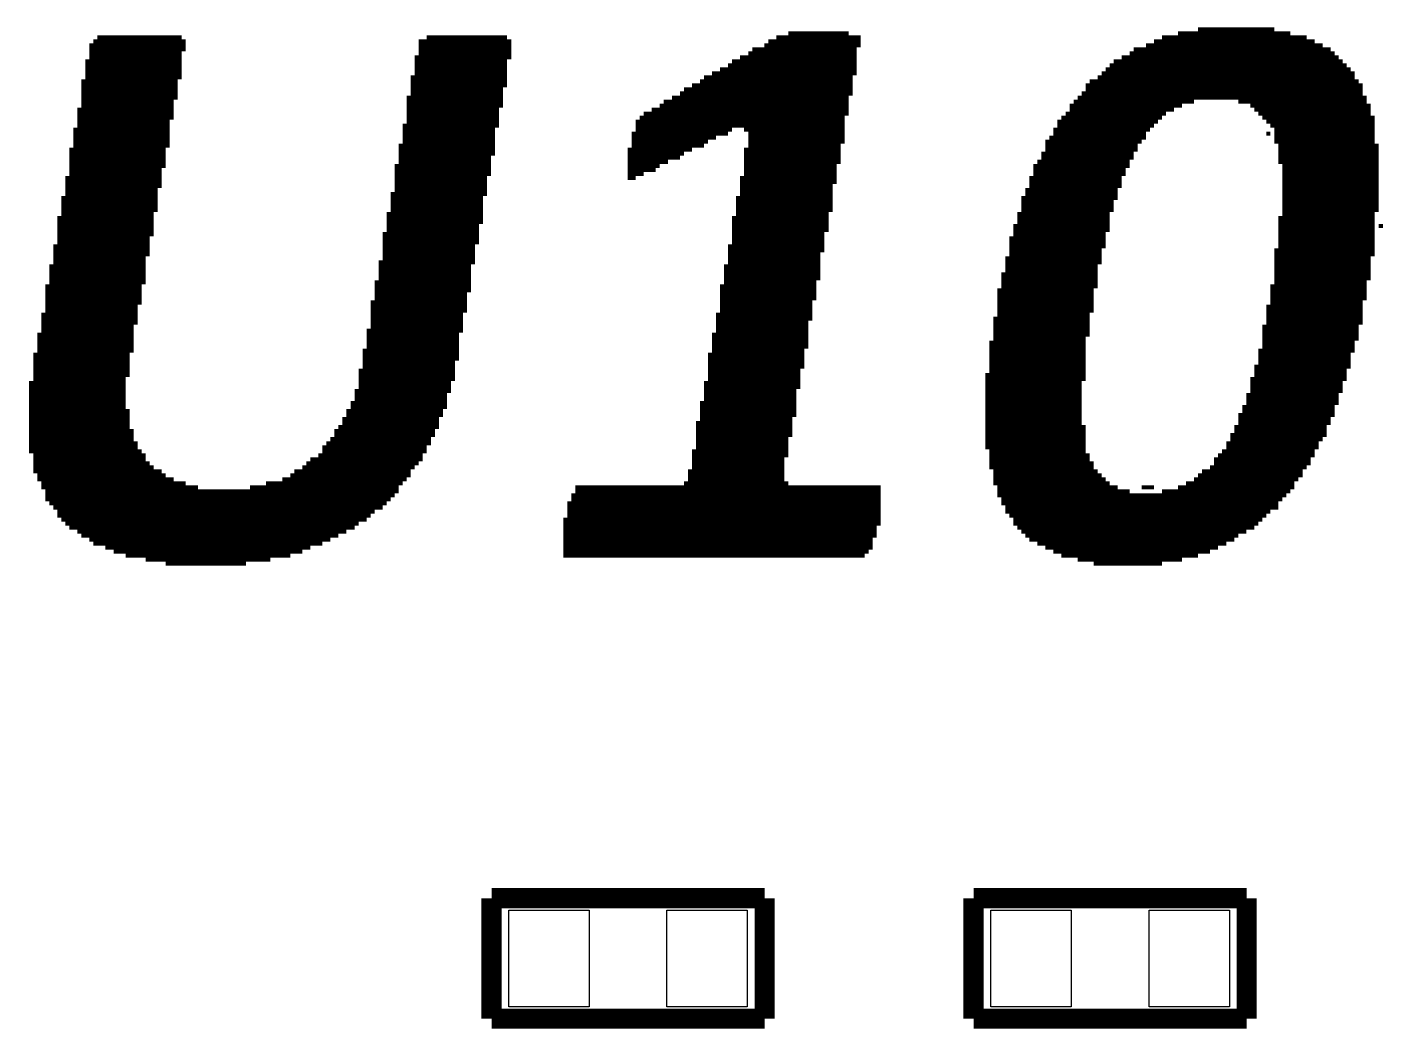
# Model space of a CAD drawing. Extents: x -41 to 160, y -9 to 129.
# Drawn here: x 40.65 to 49.24, y 4.38 to 10.71 of the extents above; entities that cross this region are included whole.
import ezdxf

# ---------------------------------------------------------------- set-up
doc = ezdxf.new("R2010")
doc.units = 0
for name, color, linetype in [('MA_PEN3', 7, 'CONTINUOUS'), ('PG_SILKSCREEN_TOP', 2, 'CONTINUOUS'), ('PIN_TOP', 1, 'CONTINUOUS')]:
    doc.layers.add(name, color=color, linetype=linetype)

msp = doc.modelspace()

# ---------------------------------------------------------------- linework, layer by layer
at = {"layer": 'MA_PEN3', "const_width": 0.0254}
for points in [[(41.09466, 10.64768), (41.62806, 10.64768)], [(43.17746, 10.64768), (43.68546, 10.64768)], [(45.38726, 10.64768), (45.92066, 10.64768)], [(45.46346, 10.67308), (45.84446, 10.67308)], [(47.82566, 10.64768), (48.74006, 10.64768)], [(47.92726, 10.67308), (48.63846, 10.67308)], [(48.05426, 10.69848), (48.53686, 10.69848)], [(41.04386, 10.59688), (41.65346, 10.59688)], [(41.04386, 10.57148), (41.65346, 10.57148)], [(41.06926, 10.62228), (41.65346, 10.62228)], [(43.12666, 10.62228), (43.71086, 10.62228)], [(43.12666, 10.59688), (43.71086, 10.59688)], [(43.12666, 10.57148), (43.71086, 10.57148)], [(45.23486, 10.57148), (45.89526, 10.57148)], [(45.31106, 10.59688), (45.92066, 10.59688)], [(45.33646, 10.62228), (45.92066, 10.62228)], [(47.64786, 10.57148), (48.89246, 10.57148)], [(47.72406, 10.59688), (48.84166, 10.59688)], [(47.77486, 10.62228), (48.79086, 10.62228)], [(41.01846, 10.49528), (41.62806, 10.49528)], [(41.01846, 10.46988), (41.62806, 10.46988)], [(41.04386, 10.54608), (41.62806, 10.54608)], [(41.04386, 10.52068), (41.62806, 10.52068)], [(43.10126, 10.52068), (43.71086, 10.52068)], [(43.10126, 10.49528), (43.68546, 10.49528)], [(43.10126, 10.46988), (43.68546, 10.46988)], [(43.12666, 10.54608), (43.71086, 10.54608)], [(45.08246, 10.46988), (45.89526, 10.46988)], [(45.10786, 10.49528), (45.89526, 10.49528)], [(45.15866, 10.52068), (45.89526, 10.52068)], [(45.20946, 10.54608), (45.89526, 10.54608)], [(47.49546, 10.46988), (48.99406, 10.46988)], [(47.52086, 10.49528), (48.96866, 10.49528)], [(47.57166, 10.52068), (48.94326, 10.52068)], [(47.62246, 10.54608), (48.91786, 10.54608)], [(41.01846, 10.44448), (41.62806, 10.44448)], [(41.01846, 10.41908), (41.62806, 10.41908)], [(41.01846, 10.39368), (41.62806, 10.39368)], [(43.07586, 10.39368), (43.68546, 10.39368)], [(43.10126, 10.44448), (43.68546, 10.44448)], [(43.10126, 10.41908), (43.68546, 10.41908)], [(44.93006, 10.39368), (45.86986, 10.39368)], [(44.98086, 10.41908), (45.89526, 10.41908)], [(45.03166, 10.44448), (45.89526, 10.44448)], [(47.41926, 10.39368), (49.04486, 10.39368)], [(47.44466, 10.41908), (49.04486, 10.41908)], [(47.47006, 10.44448), (49.01946, 10.44448)], [(40.99306, 10.36828), (41.60266, 10.36828)], [(40.99306, 10.34288), (41.60266, 10.34288)], [(40.99306, 10.31748), (41.60266, 10.31748)], [(40.99306, 10.29208), (41.60266, 10.29208)], [(43.07586, 10.36828), (43.68546, 10.36828)], [(43.07586, 10.34288), (43.68546, 10.34288)], [(43.07586, 10.31748), (43.66006, 10.31748)], [(43.07586, 10.29208), (43.66006, 10.29208)], [(44.77766, 10.29208), (45.86986, 10.29208)], [(44.80306, 10.31748), (45.86986, 10.31748)], [(44.85386, 10.34288), (45.86986, 10.34288)], [(44.90466, 10.36828), (45.86986, 10.36828)], [(47.31766, 10.29208), (49.09566, 10.29208)], [(47.34306, 10.34288), (49.09566, 10.34288)], [(47.34306, 10.31748), (49.09566, 10.31748)], [(47.36846, 10.36828), (49.07026, 10.36828)], [(40.99306, 10.26668), (41.60266, 10.26668)], [(40.99306, 10.24128), (41.57726, 10.24128)], [(40.99306, 10.21588), (41.57726, 10.21588)], [(43.05046, 10.26668), (43.66006, 10.26668)], [(43.05046, 10.24128), (43.66006, 10.24128)], [(43.05046, 10.21588), (43.66006, 10.21588)], [(44.65066, 10.21588), (45.84446, 10.21588)], [(44.67606, 10.24128), (45.84446, 10.24128)], [(44.72686, 10.26668), (45.84446, 10.26668)], [(47.24146, 10.21588), (47.95266, 10.21588)], [(47.26686, 10.24128), (48.02886, 10.24128)], [(47.29226, 10.26668), (49.12106, 10.26668)], [(48.30826, 10.24128), (49.12106, 10.24128)], [(48.38446, 10.21588), (49.14646, 10.21588)], [(40.96766, 10.19048), (41.57726, 10.19048)], [(40.96766, 10.16508), (41.57726, 10.16508)], [(40.96766, 10.13968), (41.57726, 10.13968)], [(43.05046, 10.19048), (43.63466, 10.19048)], [(43.05046, 10.16508), (43.63466, 10.16508)], [(43.05046, 10.13968), (43.63466, 10.13968)], [(44.52366, 10.13968), (45.81906, 10.13968)], [(44.54906, 10.16508), (45.84446, 10.16508)], [(44.59986, 10.19048), (45.84446, 10.19048)], [(47.19066, 10.13968), (47.82566, 10.13968)], [(47.21606, 10.16508), (47.85106, 10.16508)], [(47.24146, 10.19048), (47.90186, 10.19048)], [(48.40986, 10.19048), (49.14646, 10.19048)], [(48.43526, 10.16508), (49.14646, 10.16508)], [(48.46066, 10.13968), (49.17186, 10.13968)], [(40.94226, 10.06348), (41.55186, 10.06348)], [(40.94226, 10.03808), (41.55186, 10.03808)], [(40.96766, 10.11428), (41.55186, 10.11428)], [(40.96766, 10.08888), (41.55186, 10.08888)], [(43.02506, 10.08888), (43.63466, 10.08888)], [(43.02506, 10.06348), (43.60926, 10.06348)], [(43.02506, 10.03808), (43.60926, 10.03808)], [(43.05046, 10.11428), (43.63466, 10.11428)], [(44.47286, 10.03808), (45.08246, 10.03808)], [(44.49826, 10.11428), (45.81906, 10.11428)], [(44.49826, 10.08888), (45.81906, 10.08888)], [(44.49826, 10.06348), (45.10786, 10.06348)], [(45.18406, 10.06348), (45.81906, 10.06348)], [(45.20946, 10.03808), (45.81906, 10.03808)], [(47.13986, 10.06348), (47.74946, 10.06348)], [(47.13986, 10.03808), (47.72406, 10.03808)], [(47.16526, 10.11428), (47.80026, 10.11428)], [(47.16526, 10.08888), (47.77486, 10.08888)], [(48.48606, 10.11428), (49.17186, 10.11428)], [(48.48606, 10.03808), (48.51146, 10.03808)], [(48.51146, 10.08888), (49.17186, 10.08888)], [(48.53686, 10.06348), (49.17186, 10.06348)], [(48.53686, 10.03808), (49.17186, 10.03808)], [(40.94226, 10.01268), (41.55186, 10.01268)], [(40.94226, 9.98728), (41.55186, 9.98728)], [(40.94226, 9.96188), (41.55186, 9.96188)], [(42.99966, 9.96188), (43.60926, 9.96188)], [(43.02506, 10.01268), (43.60926, 10.01268)], [(43.02506, 9.98728), (43.60926, 9.98728)], [(44.47286, 10.01268), (45.00626, 10.01268)], [(44.47286, 9.98728), (44.95546, 9.98728)], [(44.47286, 9.96188), (44.93006, 9.96188)], [(45.20946, 10.01268), (45.81906, 10.01268)], [(45.20946, 9.98728), (45.81906, 9.98728)], [(45.20946, 9.96188), (45.79366, 9.96188)], [(47.08906, 9.98728), (47.69866, 9.98728)], [(47.08906, 9.96188), (47.67326, 9.96188)], [(47.11446, 10.01268), (47.72406, 10.01268)], [(48.53686, 10.01268), (49.17186, 10.01268)], [(48.53686, 9.98728), (49.17186, 9.98728)], [(48.56226, 9.96188), (49.19726, 9.96188)], [(40.91686, 9.93648), (41.52646, 9.93648)], [(40.91686, 9.91108), (41.52646, 9.91108)], [(40.91686, 9.88568), (41.52646, 9.88568)], [(40.91686, 9.86028), (41.52646, 9.86028)], [(42.99966, 9.93648), (43.60926, 9.93648)], [(42.99966, 9.91108), (43.60926, 9.91108)], [(42.99966, 9.88568), (43.58386, 9.88568)], [(42.99966, 9.86028), (43.58386, 9.86028)], [(44.44746, 9.93648), (44.85386, 9.93648)], [(44.44746, 9.91108), (44.80306, 9.91108)], [(44.44746, 9.88568), (44.77766, 9.88568)], [(44.44746, 9.86028), (44.70146, 9.86028)], [(45.18406, 9.93648), (45.79366, 9.93648)], [(45.18406, 9.91108), (45.79366, 9.91108)], [(45.18406, 9.88568), (45.79366, 9.88568)], [(45.18406, 9.86028), (45.79366, 9.86028)], [(47.03826, 9.86028), (47.62246, 9.86028)], [(47.06366, 9.91108), (47.64786, 9.91108)], [(47.06366, 9.88568), (47.64786, 9.88568)], [(47.08906, 9.93648), (47.67326, 9.93648)], [(48.56226, 9.93648), (49.19726, 9.93648)], [(48.56226, 9.91108), (49.19726, 9.91108)], [(48.56226, 9.88568), (49.19726, 9.88568)], [(48.56226, 9.86028), (49.19726, 9.86028)], [(40.91686, 9.83488), (41.52646, 9.83488)], [(40.91686, 9.80948), (41.50106, 9.80948)], [(40.91686, 9.78408), (41.50106, 9.78408)], [(42.97426, 9.83488), (43.58386, 9.83488)], [(42.97426, 9.80948), (43.58386, 9.80948)], [(42.97426, 9.78408), (43.58386, 9.78408)], [(44.44746, 9.83488), (44.65066, 9.83488)], [(44.44746, 9.80948), (44.62526, 9.80948)], [(44.44746, 9.78408), (44.54906, 9.78408)], [(45.18406, 9.83488), (45.76826, 9.83488)], [(45.18406, 9.80948), (45.76826, 9.80948)], [(45.18406, 9.78408), (45.76826, 9.78408)], [(47.01286, 9.83488), (47.62246, 9.83488)], [(47.01286, 9.80948), (47.59706, 9.80948)], [(47.01286, 9.78408), (47.59706, 9.78408)], [(48.58766, 9.83488), (49.19726, 9.83488)], [(48.58766, 9.80948), (49.19726, 9.80948)], [(48.58766, 9.78408), (49.19726, 9.78408)], [(40.89146, 9.75868), (41.50106, 9.75868)], [(40.89146, 9.73328), (41.50106, 9.73328)], [(40.89146, 9.70788), (41.50106, 9.70788)], [(42.97426, 9.75868), (43.55846, 9.75868)], [(42.97426, 9.73328), (43.55846, 9.73328)], [(42.97426, 9.70788), (43.55846, 9.70788)], [(44.44746, 9.75868), (44.49826, 9.75868)], [(45.15866, 9.75868), (45.76826, 9.75868)], [(45.15866, 9.73328), (45.76826, 9.73328)], [(45.15866, 9.70788), (45.74286, 9.70788)], [(46.98746, 9.75868), (47.57166, 9.75868)], [(46.98746, 9.73328), (47.57166, 9.73328)], [(46.98746, 9.70788), (47.57166, 9.70788)], [(48.58766, 9.75868), (49.19726, 9.75868)], [(48.58766, 9.73328), (49.19726, 9.73328)], [(48.58766, 9.70788), (49.19726, 9.70788)], [(40.86606, 9.63168), (41.47566, 9.63168)], [(40.86606, 9.60628), (41.47566, 9.60628)], [(40.89146, 9.68248), (41.47566, 9.68248)], [(40.89146, 9.65708), (41.47566, 9.65708)], [(42.94886, 9.65708), (43.55846, 9.65708)], [(42.94886, 9.63168), (43.53306, 9.63168)], [(42.94886, 9.60628), (43.53306, 9.60628)], [(42.97426, 9.68248), (43.55846, 9.68248)], [(45.13326, 9.63168), (45.74286, 9.63168)], [(45.13326, 9.60628), (45.74286, 9.60628)], [(45.15866, 9.68248), (45.74286, 9.68248)], [(45.15866, 9.65708), (45.74286, 9.65708)], [(46.93666, 9.63168), (47.54626, 9.63168)], [(46.93666, 9.60628), (47.52086, 9.60628)], [(46.96206, 9.68248), (47.54626, 9.68248)], [(46.96206, 9.65708), (47.54626, 9.65708)], [(48.58766, 9.68248), (49.19726, 9.68248)], [(48.58766, 9.65708), (49.19726, 9.65708)], [(48.58766, 9.63168), (49.19726, 9.63168)], [(48.58766, 9.60628), (49.19726, 9.60628)], [(40.86606, 9.58088), (41.47566, 9.58088)], [(40.86606, 9.55548), (41.47566, 9.55548)], [(40.86606, 9.53008), (41.45026, 9.53008)], [(42.92346, 9.53008), (43.53306, 9.53008)], [(42.94886, 9.58088), (43.53306, 9.58088)], [(42.94886, 9.55548), (43.53306, 9.55548)], [(45.13326, 9.58088), (45.74286, 9.58088)], [(45.13326, 9.55548), (45.74286, 9.55548)], [(45.13326, 9.53008), (45.71746, 9.53008)], [(46.91126, 9.53008), (47.49546, 9.53008)], [(46.93666, 9.58088), (47.52086, 9.58088)], [(46.93666, 9.55548), (47.52086, 9.55548)], [(48.58766, 9.58088), (49.19726, 9.58088)], [(48.58766, 9.55548), (49.19726, 9.55548)], [(48.58766, 9.53008), (49.17186, 9.53008)], [(40.84066, 9.50468), (41.45026, 9.50468)], [(40.84066, 9.47928), (41.45026, 9.47928)], [(40.84066, 9.45388), (41.45026, 9.45388)], [(42.92346, 9.50468), (43.53306, 9.50468)], [(42.92346, 9.47928), (43.53306, 9.47928)], [(42.92346, 9.45388), (43.50766, 9.45388)], [(45.10786, 9.50468), (45.71746, 9.50468)], [(45.10786, 9.47928), (45.71746, 9.47928)], [(45.10786, 9.45388), (45.71746, 9.45388)], [(46.88586, 9.45388), (47.49546, 9.45388)], [(46.91126, 9.50468), (47.49546, 9.50468)], [(46.91126, 9.47928), (47.49546, 9.47928)], [(48.56226, 9.50468), (49.17186, 9.50468)], [(48.56226, 9.47928), (49.17186, 9.47928)], [(48.56226, 9.45388), (49.17186, 9.45388)], [(49.19726, 9.45388), (49.22266, 9.45388)], [(40.84066, 9.42848), (41.45026, 9.42848)], [(40.84066, 9.40308), (41.45026, 9.40308)], [(40.84066, 9.37768), (41.42486, 9.37768)], [(40.84066, 9.35228), (41.42486, 9.35228)], [(42.89806, 9.40308), (43.50766, 9.40308)], [(42.89806, 9.37768), (43.50766, 9.37768)], [(42.89806, 9.35228), (43.50766, 9.35228)], [(42.92346, 9.42848), (43.50766, 9.42848)], [(45.10786, 9.42848), (45.71746, 9.42848)], [(45.10786, 9.40308), (45.69206, 9.40308)], [(45.10786, 9.37768), (45.69206, 9.37768)], [(45.10786, 9.35228), (45.69206, 9.35228)], [(46.86046, 9.37768), (47.47006, 9.37768)], [(46.86046, 9.35228), (47.47006, 9.35228)], [(46.88586, 9.42848), (47.49546, 9.42848)], [(46.88586, 9.40308), (47.47006, 9.40308)], [(48.56226, 9.42848), (49.17186, 9.42848)], [(48.56226, 9.40308), (49.17186, 9.40308)], [(48.56226, 9.37768), (49.17186, 9.37768)], [(48.56226, 9.35228), (49.17186, 9.35228)], [(40.81526, 9.32688), (41.42486, 9.32688)], [(40.81526, 9.30148), (41.42486, 9.30148)], [(40.81526, 9.27608), (41.42486, 9.27608)], [(42.89806, 9.32688), (43.48226, 9.32688)], [(42.89806, 9.30148), (43.48226, 9.30148)], [(42.89806, 9.27608), (43.48226, 9.27608)], [(45.08246, 9.32688), (45.69206, 9.32688)], [(45.08246, 9.30148), (45.69206, 9.30148)], [(45.08246, 9.27608), (45.66666, 9.27608)], [(46.86046, 9.32688), (47.47006, 9.32688)], [(46.86046, 9.30148), (47.44466, 9.30148)], [(46.86046, 9.27608), (47.44466, 9.27608)], [(48.53686, 9.30148), (49.17186, 9.30148)], [(48.53686, 9.27608), (49.17186, 9.27608)], [(48.56226, 9.32688), (49.17186, 9.32688)], [(40.78986, 9.19988), (41.39946, 9.19988)], [(40.78986, 9.17448), (41.39946, 9.17448)], [(40.81526, 9.25068), (41.39946, 9.25068)], [(40.81526, 9.22528), (41.39946, 9.22528)], [(42.87266, 9.22528), (43.48226, 9.22528)], [(42.87266, 9.19988), (43.45686, 9.19988)], [(42.87266, 9.17448), (43.45686, 9.17448)], [(42.89806, 9.25068), (43.48226, 9.25068)], [(45.05706, 9.19988), (45.66666, 9.19988)], [(45.05706, 9.17448), (45.66666, 9.17448)], [(45.08246, 9.25068), (45.66666, 9.25068)], [(45.08246, 9.22528), (45.66666, 9.22528)], [(46.83506, 9.25068), (47.44466, 9.25068)], [(46.83506, 9.22528), (47.44466, 9.22528)], [(46.83506, 9.19988), (47.41926, 9.19988)], [(46.83506, 9.17448), (47.41926, 9.17448)], [(48.53686, 9.25068), (49.14646, 9.25068)], [(48.53686, 9.22528), (49.14646, 9.22528)], [(48.53686, 9.19988), (49.14646, 9.19988)], [(48.53686, 9.17448), (49.14646, 9.17448)], [(40.78986, 9.14908), (41.39946, 9.14908)], [(40.78986, 9.12368), (41.39946, 9.12368)], [(40.78986, 9.09828), (41.39946, 9.09828)], [(42.84726, 9.09828), (43.45686, 9.09828)], [(42.87266, 9.14908), (43.45686, 9.14908)], [(42.87266, 9.12368), (43.45686, 9.12368)], [(45.05706, 9.14908), (45.66666, 9.14908)], [(45.05706, 9.12368), (45.66666, 9.12368)], [(45.05706, 9.09828), (45.64126, 9.09828)], [(46.80966, 9.14908), (47.41926, 9.14908)], [(46.80966, 9.12368), (47.41926, 9.12368)], [(46.80966, 9.09828), (47.41926, 9.09828)], [(48.53686, 9.14908), (49.14646, 9.14908)], [(48.53686, 9.12368), (49.14646, 9.12368)], [(48.53686, 9.09828), (49.12106, 9.09828)], [(40.76446, 9.07288), (41.37406, 9.07288)], [(40.76446, 9.04748), (41.37406, 9.04748)], [(40.76446, 9.02208), (41.37406, 9.02208)], [(42.84726, 9.07288), (43.45686, 9.07288)], [(42.84726, 9.04748), (43.45686, 9.04748)], [(42.84726, 9.02208), (43.43146, 9.02208)], [(45.03166, 9.07288), (45.64126, 9.07288)], [(45.03166, 9.04748), (45.64126, 9.04748)], [(45.03166, 9.02208), (45.64126, 9.02208)], [(46.78426, 9.04748), (47.39386, 9.04748)], [(46.78426, 9.02208), (47.39386, 9.02208)], [(46.80966, 9.07288), (47.41926, 9.07288)], [(48.51146, 9.07288), (49.12106, 9.07288)], [(48.51146, 9.04748), (49.12106, 9.04748)], [(48.51146, 9.02208), (49.12106, 9.02208)], [(40.76446, 8.99668), (41.37406, 8.99668)], [(40.76446, 8.97128), (41.37406, 8.97128)], [(40.76446, 8.94588), (41.34866, 8.94588)], [(40.76446, 8.92048), (41.34866, 8.92048)], [(42.82186, 8.97128), (43.43146, 8.97128)], [(42.82186, 8.94588), (43.43146, 8.94588)], [(42.82186, 8.92048), (43.43146, 8.92048)], [(42.84726, 8.99668), (43.43146, 8.99668)], [(45.03166, 8.99668), (45.64126, 8.99668)], [(45.03166, 8.97128), (45.61586, 8.97128)], [(45.03166, 8.94588), (45.61586, 8.94588)], [(45.03166, 8.92048), (45.61586, 8.92048)], [(46.78426, 8.99668), (47.39386, 8.99668)], [(46.78426, 8.97128), (47.39386, 8.97128)], [(46.78426, 8.94588), (47.39386, 8.94588)], [(46.78426, 8.92048), (47.39386, 8.92048)], [(48.48606, 8.94588), (49.09566, 8.94588)], [(48.48606, 8.92048), (49.09566, 8.92048)], [(48.51146, 8.99668), (49.12106, 8.99668)], [(48.51146, 8.97128), (49.09566, 8.97128)], [(40.73906, 8.89508), (41.34866, 8.89508)], [(40.73906, 8.86968), (41.34866, 8.86968)], [(40.73906, 8.84428), (41.34866, 8.84428)], [(42.82186, 8.89508), (43.40606, 8.89508)], [(42.82186, 8.86968), (43.40606, 8.86968)], [(42.82186, 8.84428), (43.40606, 8.84428)], [(45.00626, 8.89508), (45.61586, 8.89508)], [(45.00626, 8.86968), (45.61586, 8.86968)], [(45.00626, 8.84428), (45.59046, 8.84428)], [(46.75886, 8.86968), (47.36846, 8.86968)], [(46.75886, 8.84428), (47.36846, 8.84428)], [(46.78426, 8.89508), (47.36846, 8.89508)], [(48.48606, 8.89508), (49.09566, 8.89508)], [(48.48606, 8.86968), (49.09566, 8.86968)], [(48.48606, 8.84428), (49.09566, 8.84428)], [(40.71366, 8.76808), (41.32326, 8.76808)], [(40.73906, 8.81888), (41.32326, 8.81888)], [(40.73906, 8.79348), (41.32326, 8.79348)], [(42.79646, 8.79348), (43.40606, 8.79348)], [(42.79646, 8.76808), (43.38066, 8.76808)], [(42.82186, 8.81888), (43.40606, 8.81888)], [(44.98086, 8.76808), (45.59046, 8.76808)], [(45.00626, 8.81888), (45.59046, 8.81888)], [(45.00626, 8.79348), (45.59046, 8.79348)], [(46.75886, 8.81888), (47.36846, 8.81888)], [(46.75886, 8.79348), (47.36846, 8.79348)], [(46.75886, 8.76808), (47.36846, 8.76808)], [(48.46066, 8.81888), (49.07026, 8.81888)], [(48.46066, 8.79348), (49.07026, 8.79348)], [(48.46066, 8.76808), (49.07026, 8.76808)], [(40.71366, 8.74268), (41.32326, 8.74268)], [(40.71366, 8.71728), (41.32326, 8.71728)], [(40.71366, 8.69188), (41.32326, 8.69188)], [(40.71366, 8.66648), (41.32326, 8.66648)], [(42.77106, 8.66648), (43.38066, 8.66648)], [(42.79646, 8.74268), (43.38066, 8.74268)], [(42.79646, 8.71728), (43.38066, 8.71728)], [(42.79646, 8.69188), (43.38066, 8.69188)], [(44.98086, 8.74268), (45.59046, 8.74268)], [(44.98086, 8.71728), (45.59046, 8.71728)], [(44.98086, 8.69188), (45.59046, 8.69188)], [(44.98086, 8.66648), (45.56506, 8.66648)], [(46.73346, 8.71728), (47.34306, 8.71728)], [(46.73346, 8.69188), (47.34306, 8.69188)], [(46.73346, 8.66648), (47.34306, 8.66648)], [(46.75886, 8.74268), (47.34306, 8.74268)], [(48.43526, 8.66648), (49.04486, 8.66648)], [(48.46066, 8.74268), (49.07026, 8.74268)], [(48.46066, 8.71728), (49.04486, 8.71728)], [(48.46066, 8.69188), (49.04486, 8.69188)], [(40.68826, 8.64108), (41.29786, 8.64108)], [(40.68826, 8.61568), (41.29786, 8.61568)], [(40.68826, 8.59028), (41.29786, 8.59028)], [(42.77106, 8.64108), (43.38066, 8.64108)], [(42.77106, 8.61568), (43.38066, 8.61568)], [(42.77106, 8.59028), (43.35526, 8.59028)], [(44.95546, 8.64108), (45.56506, 8.64108)], [(44.95546, 8.61568), (45.56506, 8.61568)], [(44.95546, 8.59028), (45.56506, 8.59028)], [(46.73346, 8.64108), (47.34306, 8.64108)], [(46.73346, 8.61568), (47.34306, 8.61568)], [(46.73346, 8.59028), (47.34306, 8.59028)], [(48.43526, 8.64108), (49.01946, 8.64108)], [(48.43526, 8.61568), (49.01946, 8.61568)], [(48.43526, 8.59028), (49.01946, 8.59028)], [(40.68826, 8.56488), (41.29786, 8.56488)], [(40.68826, 8.53948), (41.29786, 8.53948)], [(40.68826, 8.51408), (41.29786, 8.51408)], [(40.68826, 8.48868), (41.27246, 8.48868)], [(42.74566, 8.53948), (43.35526, 8.53948)], [(42.74566, 8.51408), (43.35526, 8.51408)], [(42.74566, 8.48868), (43.35526, 8.48868)], [(42.77106, 8.56488), (43.35526, 8.56488)], [(44.95546, 8.56488), (45.56506, 8.56488)], [(44.95546, 8.53948), (45.53966, 8.53948)], [(44.95546, 8.51408), (45.53966, 8.51408)], [(44.95546, 8.48868), (45.53966, 8.48868)], [(46.70806, 8.51408), (47.34306, 8.51408)], [(46.70806, 8.48868), (47.34306, 8.48868)], [(46.73346, 8.56488), (47.34306, 8.56488)], [(46.73346, 8.53948), (47.34306, 8.53948)], [(48.38446, 8.48868), (48.99406, 8.48868)], [(48.40986, 8.56488), (49.01946, 8.56488)], [(48.40986, 8.53948), (48.99406, 8.53948)], [(48.40986, 8.51408), (48.99406, 8.51408)], [(40.66286, 8.46328), (41.27246, 8.46328)], [(40.66286, 8.43788), (41.27246, 8.43788)], [(40.66286, 8.41248), (41.27246, 8.41248)], [(42.72026, 8.41248), (43.32986, 8.41248)], [(42.74566, 8.46328), (43.32986, 8.46328)], [(42.74566, 8.43788), (43.32986, 8.43788)], [(44.93006, 8.46328), (45.53966, 8.46328)], [(44.93006, 8.43788), (45.53966, 8.43788)], [(44.93006, 8.41248), (45.51426, 8.41248)], [(46.70806, 8.46328), (47.31766, 8.46328)], [(46.70806, 8.43788), (47.31766, 8.43788)], [(46.70806, 8.41248), (47.31766, 8.41248)], [(48.38446, 8.46328), (48.96866, 8.46328)], [(48.38446, 8.43788), (48.96866, 8.43788)], [(48.38446, 8.41248), (48.96866, 8.41248)], [(40.66286, 8.38708), (41.27246, 8.38708)], [(40.66286, 8.36168), (41.27246, 8.36168)], [(40.66286, 8.33628), (41.27246, 8.33628)], [(42.69486, 8.33628), (43.30446, 8.33628)], [(42.72026, 8.38708), (43.30446, 8.38708)], [(42.72026, 8.36168), (43.30446, 8.36168)], [(44.90466, 8.33628), (45.51426, 8.33628)], [(44.93006, 8.38708), (45.51426, 8.38708)], [(44.93006, 8.36168), (45.51426, 8.36168)], [(46.70806, 8.38708), (47.31766, 8.38708)], [(46.70806, 8.36168), (47.31766, 8.36168)], [(46.70806, 8.33628), (47.31766, 8.33628)], [(48.35906, 8.38708), (48.94326, 8.38708)], [(48.35906, 8.36168), (48.94326, 8.36168)], [(48.35906, 8.33628), (48.94326, 8.33628)], [(40.66286, 8.31088), (41.27246, 8.31088)], [(40.66286, 8.28548), (41.29786, 8.28548)], [(40.66286, 8.26008), (41.29786, 8.26008)], [(40.66286, 8.23468), (41.29786, 8.23468)], [(42.64406, 8.23468), (43.25366, 8.23468)], [(42.66946, 8.28548), (43.27906, 8.28548)], [(42.66946, 8.26008), (43.27906, 8.26008)], [(42.69486, 8.31088), (43.30446, 8.31088)], [(44.90466, 8.31088), (45.51426, 8.31088)], [(44.90466, 8.28548), (45.51426, 8.28548)], [(44.90466, 8.26008), (45.51426, 8.26008)], [(44.90466, 8.23468), (45.48886, 8.23468)], [(46.70806, 8.31088), (47.31766, 8.31088)], [(46.70806, 8.28548), (47.31766, 8.28548)], [(46.70806, 8.26008), (47.31766, 8.26008)], [(46.70806, 8.23468), (47.31766, 8.23468)], [(48.30826, 8.26008), (48.91786, 8.26008)], [(48.30826, 8.23468), (48.89246, 8.23468)], [(48.33366, 8.31088), (48.91786, 8.31088)], [(48.33366, 8.28548), (48.91786, 8.28548)], [(40.66286, 8.20928), (41.29786, 8.20928)], [(40.66286, 8.18388), (41.29786, 8.18388)], [(40.66286, 8.15848), (41.32326, 8.15848)], [(42.59326, 8.15848), (43.22826, 8.15848)], [(42.61866, 8.18388), (43.25366, 8.18388)], [(42.64406, 8.20928), (43.25366, 8.20928)], [(44.87926, 8.20928), (45.48886, 8.20928)], [(44.87926, 8.18388), (45.48886, 8.18388)], [(44.87926, 8.15848), (45.48886, 8.15848)], [(46.70806, 8.20928), (47.31766, 8.20928)], [(46.70806, 8.18388), (47.34306, 8.18388)], [(46.70806, 8.15848), (47.34306, 8.15848)], [(48.28286, 8.18388), (48.86706, 8.18388)], [(48.28286, 8.15848), (48.86706, 8.15848)], [(48.30826, 8.20928), (48.89246, 8.20928)], [(40.66286, 8.13308), (41.32326, 8.13308)], [(40.66286, 8.10768), (41.32326, 8.10768)], [(40.66286, 8.08228), (41.34866, 8.08228)], [(42.54246, 8.08228), (43.20286, 8.08228)], [(42.56786, 8.10768), (43.20286, 8.10768)], [(42.59326, 8.13308), (43.22826, 8.13308)], [(44.87926, 8.13308), (45.48886, 8.13308)], [(44.87926, 8.10768), (45.46346, 8.10768)], [(44.87926, 8.08228), (45.46346, 8.08228)], [(46.70806, 8.13308), (47.34306, 8.13308)], [(46.70806, 8.10768), (47.34306, 8.10768)], [(46.70806, 8.08228), (47.34306, 8.08228)], [(48.23206, 8.08228), (48.81626, 8.08228)], [(48.25746, 8.13308), (48.86706, 8.13308)], [(48.25746, 8.10768), (48.84166, 8.10768)], [(40.66286, 8.05688), (41.34866, 8.05688)], [(40.66286, 8.03148), (41.37406, 8.03148)], [(40.68826, 8.00608), (41.39946, 8.00608)], [(40.68826, 7.98068), (41.39946, 7.98068)], [(42.44086, 7.98068), (43.15206, 7.98068)], [(42.49166, 8.00608), (43.15206, 8.00608)], [(42.51706, 8.05688), (43.17746, 8.05688)], [(42.51706, 8.03148), (43.17746, 8.03148)], [(44.85386, 8.03148), (45.46346, 8.03148)], [(44.85386, 8.00608), (45.46346, 8.00608)], [(44.85386, 7.98068), (45.43806, 7.98068)], [(44.87926, 8.05688), (45.46346, 8.05688)], [(46.70806, 8.05688), (47.34306, 8.05688)], [(46.73346, 8.03148), (47.34306, 8.03148)], [(46.73346, 8.00608), (47.36846, 8.00608)], [(46.73346, 7.98068), (47.36846, 7.98068)], [(48.15586, 7.98068), (48.76546, 7.98068)], [(48.18126, 8.00608), (48.79086, 8.00608)], [(48.20666, 8.03148), (48.79086, 8.03148)], [(48.23206, 8.05688), (48.81626, 8.05688)], [(40.68826, 7.95528), (41.42486, 7.95528)], [(40.68826, 7.92988), (41.45026, 7.92988)], [(40.68826, 7.90448), (41.50106, 7.90448)], [(42.33926, 7.90448), (43.07586, 7.90448)], [(42.39006, 7.92988), (43.10126, 7.92988)], [(42.41546, 7.95528), (43.12666, 7.95528)], [(44.82846, 7.90448), (45.43806, 7.90448)], [(44.85386, 7.95528), (45.43806, 7.95528)], [(44.85386, 7.92988), (45.43806, 7.92988)], [(46.73346, 7.95528), (47.39386, 7.95528)], [(46.73346, 7.92988), (47.39386, 7.92988)], [(46.75886, 7.90448), (47.41926, 7.90448)], [(48.07966, 7.90448), (48.71466, 7.90448)], [(48.13046, 7.92988), (48.74006, 7.92988)], [(48.15586, 7.95528), (48.76546, 7.95528)], [(40.71366, 7.87908), (41.52646, 7.87908)], [(40.71366, 7.85368), (41.57726, 7.85368)], [(40.73906, 7.82828), (41.65346, 7.82828)], [(40.73906, 7.80288), (41.72966, 7.80288)], [(42.05986, 7.80288), (42.99966, 7.80288)], [(42.16146, 7.82828), (43.02506, 7.82828)], [(42.26306, 7.85368), (43.05046, 7.85368)], [(42.31386, 7.87908), (43.07586, 7.87908)], [(44.11726, 7.80288), (46.04766, 7.80288)], [(44.80306, 7.82828), (45.46346, 7.82828)], [(44.82846, 7.87908), (45.43806, 7.87908)], [(44.82846, 7.85368), (45.43806, 7.85368)], [(46.75886, 7.87908), (47.44466, 7.87908)], [(46.75886, 7.85368), (47.47006, 7.85368)], [(46.75886, 7.82828), (47.49546, 7.82828)], [(46.78426, 7.80288), (47.54626, 7.80288)], [(47.69866, 7.80288), (47.77486, 7.80288)], [(47.92726, 7.80288), (48.66386, 7.80288)], [(47.97806, 7.82828), (48.66386, 7.82828)], [(48.02886, 7.85368), (48.68926, 7.85368)], [(48.05426, 7.87908), (48.71466, 7.87908)], [(40.76446, 7.77748), (42.99966, 7.77748)], [(40.76446, 7.75208), (42.97426, 7.75208)], [(40.76446, 7.72668), (42.94886, 7.72668)], [(44.09186, 7.75208), (46.04766, 7.75208)], [(44.09186, 7.72668), (46.04766, 7.72668)], [(44.11726, 7.77748), (46.04766, 7.77748)], [(46.78426, 7.77748), (47.62246, 7.77748)], [(46.78426, 7.75208), (48.61306, 7.75208)], [(46.80966, 7.72668), (48.58766, 7.72668)], [(47.82566, 7.77748), (48.63846, 7.77748)], [(40.78986, 7.70128), (42.92346, 7.70128)], [(40.81526, 7.67588), (42.89806, 7.67588)], [(40.84066, 7.65048), (42.84726, 7.65048)], [(44.06646, 7.70128), (46.04766, 7.70128)], [(44.06646, 7.67588), (46.04766, 7.67588)], [(44.06646, 7.65048), (46.04766, 7.65048)], [(46.80966, 7.70128), (48.56226, 7.70128)], [(46.83506, 7.67588), (48.56226, 7.67588)], [(46.83506, 7.65048), (48.51146, 7.65048)], [(40.84066, 7.62508), (42.82186, 7.62508)], [(40.86606, 7.59968), (42.79646, 7.59968)], [(40.89146, 7.57428), (42.74566, 7.57428)], [(40.91686, 7.54888), (42.72026, 7.54888)], [(44.04106, 7.59968), (46.04766, 7.59968)], [(44.04106, 7.57428), (46.04766, 7.57428)], [(44.04106, 7.54888), (46.02226, 7.54888)], [(44.06646, 7.62508), (46.04766, 7.62508)], [(46.86046, 7.62508), (48.48606, 7.62508)], [(46.88586, 7.59968), (48.46066, 7.59968)], [(46.88586, 7.57428), (48.43526, 7.57428)], [(46.91126, 7.54888), (48.40986, 7.54888)], [(40.96766, 7.52348), (42.66946, 7.52348)], [(40.99306, 7.49808), (42.61866, 7.49808)], [(41.04386, 7.47268), (42.56786, 7.47268)], [(44.04106, 7.52348), (46.02226, 7.52348)], [(44.04106, 7.49808), (46.02226, 7.49808)], [(44.04106, 7.47268), (45.99686, 7.47268)], [(46.93666, 7.52348), (48.35906, 7.52348)], [(46.96206, 7.49808), (48.30826, 7.49808)], [(46.98746, 7.47268), (48.28286, 7.47268)], [(41.06926, 7.44728), (42.51706, 7.44728)], [(41.14546, 7.42188), (42.44086, 7.42188)], [(41.19626, 7.39648), (42.39006, 7.39648)], [(41.27246, 7.37108), (42.31386, 7.37108)], [(44.04106, 7.44728), (45.99686, 7.44728)], [(44.04106, 7.42188), (45.99686, 7.42188)], [(44.04106, 7.39648), (45.97146, 7.39648)], [(44.04106, 7.37108), (45.94606, 7.37108)], [(47.03826, 7.44728), (48.23206, 7.44728)], [(47.08906, 7.42188), (48.18126, 7.42188)], [(47.13986, 7.39648), (48.13046, 7.39648)], [(47.19066, 7.37108), (48.05426, 7.37108)], [(41.39946, 7.34568), (42.18686, 7.34568)], [(41.52646, 7.32028), (42.03446, 7.32028)], [(47.29226, 7.34568), (47.95266, 7.34568)], [(47.39386, 7.32028), (47.82566, 7.32028)]]:
    msp.add_lwpolyline(points, dxfattribs=at)
at = {"layer": 'PG_SILKSCREEN_TOP', "const_width": 0.127}
for points in [[(45.3136, 5.207), (43.5864, 5.207)], [(43.5864, 5.207), (43.5864, 4.445)], [(45.3136, 4.445), (45.3136, 5.207)], [(48.3616, 5.207), (46.6344, 5.207)], [(46.6344, 5.207), (46.6344, 4.445)], [(48.3616, 4.445), (48.3616, 5.207)], [(43.5864, 4.445), (45.3136, 4.445)], [(46.6344, 4.445), (48.3616, 4.445)]]:
    msp.add_lwpolyline(points, dxfattribs=at)
at = {"layer": 'PIN_TOP'}
for points in [[(43.695899, 4.5212), (43.695899, 5.1308), (44.203899, 5.1308), (44.203899, 4.5212)], [(44.696101, 4.5212), (44.696101, 5.1308), (45.204101, 5.1308), (45.204101, 4.5212)], [(46.743899, 4.5212), (46.743899, 5.1308), (47.251899, 5.1308), (47.251899, 4.5212)], [(47.744101, 4.5212), (47.744101, 5.1308), (48.252101, 5.1308), (48.252101, 4.5212)]]:
    msp.add_lwpolyline(points, close=True, dxfattribs=at)

doc.saveas('drawing.dxf')
